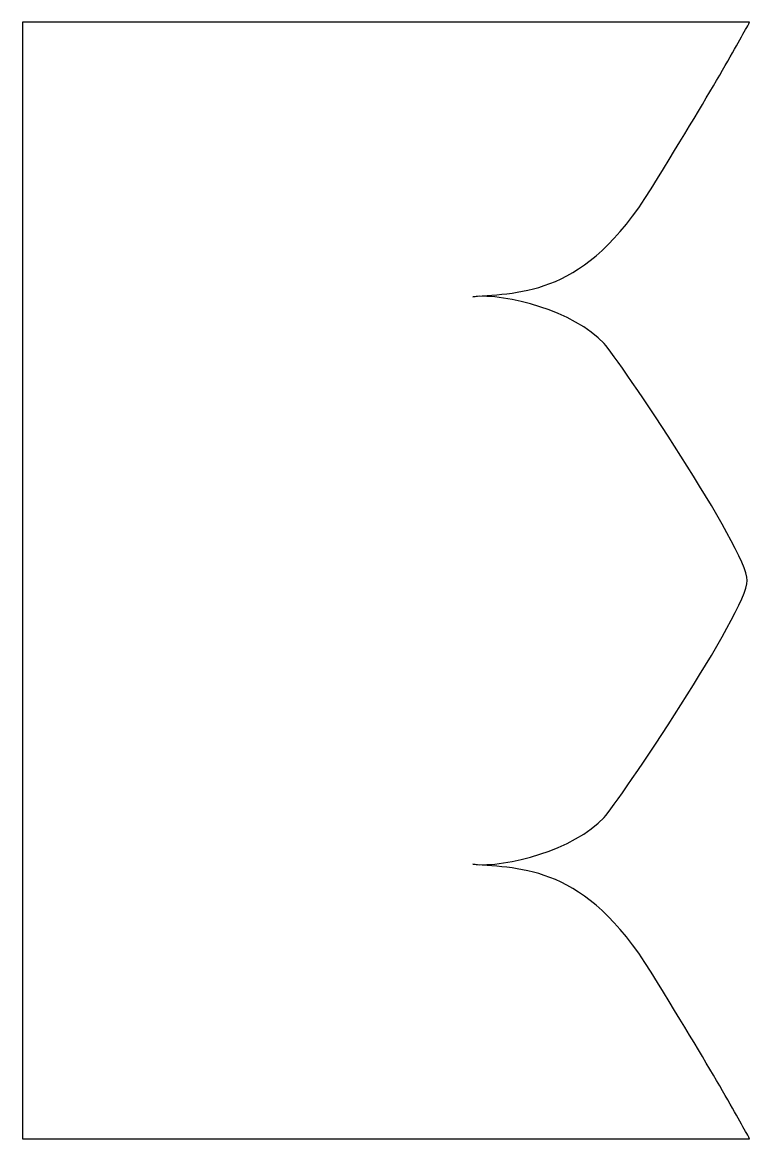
# Model space of a CAD drawing. Header units: centimetres. Extents: x -6.2 to 6.2, y -9.4 to 9.4.
import ezdxf

# ---------------------------------------------------------------- set-up
doc = ezdxf.new("R2010")
doc.units = ezdxf.units.CM
doc.header["$MEASUREMENT"] = 0
doc.layers.add('Camada 1', color=7, linetype='Continuous')

msp = doc.modelspace()

# ---------------------------------------------------------------- linework, layer by layer
at = {"layer": 'Camada 1'}
msp.add_open_spline([(-6.15126, 0.00001), (-6.15126, 0.00001), (-6.15126, 9.44516), (-6.15126, 9.44516), (-6.15126, 9.44516), (-6.15126, 9.44516), (5.51628, 9.44516), (6.15126, 9.44516), (6.15126, 9.44516), (5.99251, 9.16737), (5.64397, 8.50338), (4.48446, 6.62748), (4.48446, 6.62748), (3.35995, 4.80823), (2.30175, 4.88134), (1.46837, 4.80196), (1.46837, 4.80196), (2.04334, 4.86091), (3.17562, 4.55807), (3.69076, 4.00824), (3.69076, 4.00824), (3.921, 3.76249), (6.11157, 0.51593), (6.11157, 0.00001), (6.11157, 0.00001), (6.11157, -0.51591), (3.92101, -3.76247), (3.69076, -4.00822), (3.69076, -4.00822), (3.17562, -4.55805), (2.04333, -4.86089), (1.46837, -4.80194), (1.46837, -4.80194), (2.30175, -4.88132), (3.35996, -4.80821), (4.48446, -6.62746), (4.48446, -6.62746), (5.64397, -8.50336), (5.99251, -9.16735), (6.15126, -9.44514), (6.15126, -9.44514), (5.51629, -9.44514), (-6.15126, -9.44514), (-6.15126, -9.44514), (-6.15126, -9.44514), (-6.15126, -9.44514), (-6.15126, 0.00001), (-6.15126, 0.00001)], degree=3, knots=[0, 0, 0, 0, 0.07692308, 0.07692308, 0.07692308, 0.07692308, 0.15384615, 0.15384615, 0.15384615, 0.15384615, 0.23076923, 0.23076923, 0.23076923, 0.23076923, 0.30769231, 0.30769231, 0.30769231, 0.30769231, 0.38461538, 0.38461538, 0.38461538, 0.38461538, 0.46153846, 0.46153846, 0.46153846, 0.46153846, 0.53846154, 0.53846154, 0.53846154, 0.53846154, 0.61538462, 0.61538462, 0.61538462, 0.61538462, 0.69230769, 0.69230769, 0.69230769, 0.69230769, 0.76923077, 0.76923077, 0.76923077, 0.76923077, 0.84615385, 0.84615385, 0.84615385, 0.84615385, 1, 1, 1, 1], dxfattribs=at)

doc.saveas('drawing.dxf')
